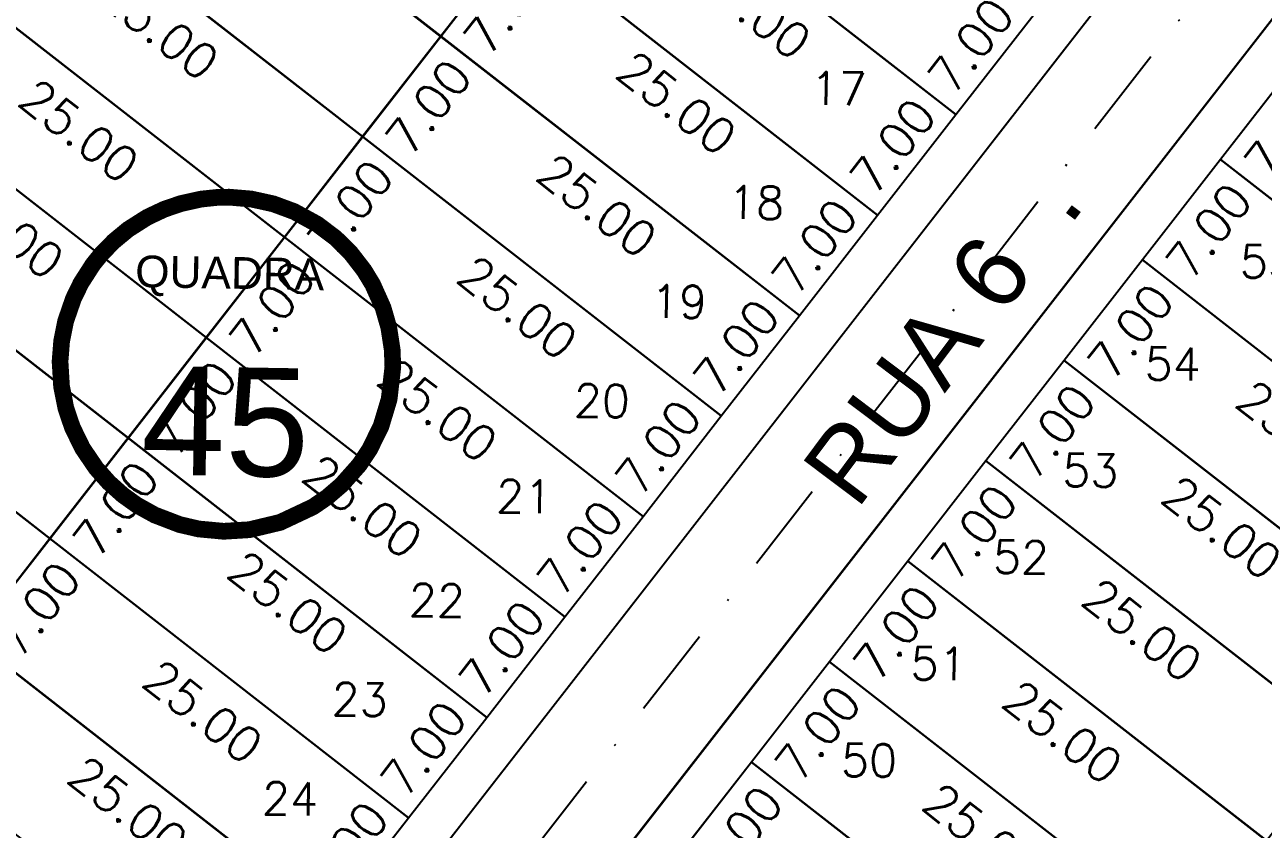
# Model space of a CAD drawing. Header units: millimetres. Extents: x -4430026 to 4783824, y 584 to 9593110.
# Drawn here: x 2536.1 to 2604.3, y 843.5 to 887.7 of the extents above; entities that cross this region are included whole.
import ezdxf
from ezdxf.enums import TextEntityAlignment as Align

# ---------------------------------------------------------------- set-up
doc = ezdxf.new("R2010")
doc.units = ezdxf.units.MM
doc.linetypes.add('CONTINUO', pattern=[0])
doc.linetypes.add('DASHDOT', pattern=[1, 0.5, -0.25, 0, -0.25])
for name, color, linetype in [('Calçada', 1, 'Continuous'), ('Cota', 8, 'Continuous'), ('EIXO DAS VIAS', 252, 'DASHDOT'), ('Lotes', 2, 'Continuous'), ('Nomes de Ruas', 3, 'Continuous'), ('Numero de lotes', 5, 'Continuous'), ('númeraçãoquadras', 4, 'Continuous')]:
    doc.layers.add(name, color=color, linetype=linetype)
doc.styles.add('arcad1', font='romans.shx')
doc.styles.add('ARIAL', font='arial.ttf', dxfattribs={"height": 0.25})
doc.styles.add('ROMANS', font='romans.shx')
doc.styles.add('STYLE1', font='sanss___.ttf')
doc.dimstyles.new('BOLA100', dxfattribs={"dimscale": 0, "dimtxt": 1.9, "dimasz": 0.18, "dimexe": 0.18, "dimexo": 0.063, "dimgap": 0, "dimtad": 1, "dimzin": 4, "dimdsep": 46, "dimtxsty": 'ROMANS', "dimcen": 0.09, "dimse1": 1, "dimse2": 1, "dimsd1": 1, "dimsd2": 1, "dimclrt": 256, "dimaunit": 1, "dimadec": 4, "dimazin": 0, "dimtfac": 1.2, "dimtix": 1, "dimtmove": 2, "dimatfit": 3, "dimfxl": 1, "dimtvp": 2, "dimtolj": 1, "dimtzin": 4, "dimarcsym": 0})

# ---------------------------------------------------------------- blocks, each defined once
blk = doc.blocks.new('*D860')
at = {"layer": 'DEFPOINTS', "color": 0}
for p in [(2576.108, 847.162), (2578.368, 845.403), (2571.808, 841.639)]:
    blk.add_point(p, dxfattribs=at)
at = {"layer": 'Cota', "insert": (2575.468, 843.225), "char_height": 1.9, "attachment_point": 5, "rotation": 52.09358, "style": 'ROMANS'}
blk.add_mtext('\\A1;7.00', dxfattribs=at)
blk = doc.blocks.new('*D861')
at = {"layer": 'DEFPOINTS', "color": 0}
for p in [(2580.409, 852.686), (2582.669, 850.926), (2576.108, 847.162)]:
    blk.add_point(p, dxfattribs=at)
at = {"layer": 'Cota', "insert": (2579.769, 848.748), "char_height": 1.9, "attachment_point": 5, "rotation": 52.09358, "style": 'ROMANS'}
blk.add_mtext('\\A1;7.00', dxfattribs=at)
blk = doc.blocks.new('*D862')
at = {"layer": 'DEFPOINTS', "color": 0}
for p in [(2584.71, 858.209), (2586.969, 856.449), (2580.409, 852.686)]:
    blk.add_point(p, dxfattribs=at)
at = {"layer": 'Cota', "insert": (2584.069, 854.271), "char_height": 1.9, "attachment_point": 5, "rotation": 52.09358, "style": 'ROMANS'}
blk.add_mtext('\\A1;7.00', dxfattribs=at)
blk = doc.blocks.new('*D863')
at = {"layer": 'DEFPOINTS', "color": 0}
for p in [(2589.01, 863.732), (2591.27, 861.972), (2584.71, 858.209)]:
    blk.add_point(p, dxfattribs=at)
at = {"layer": 'Cota', "insert": (2588.37, 859.795), "char_height": 1.9, "attachment_point": 5, "rotation": 52.09358, "style": 'ROMANS'}
blk.add_mtext('\\A1;7.00', dxfattribs=at)
blk = doc.blocks.new('*D864')
at = {"layer": 'DEFPOINTS', "color": 0}
for p in [(2593.311, 869.255), (2595.57, 867.496), (2589.01, 863.732)]:
    blk.add_point(p, dxfattribs=at)
at = {"layer": 'Cota', "insert": (2592.671, 865.318), "char_height": 1.9, "attachment_point": 5, "rotation": 52.09358, "style": 'ROMANS'}
blk.add_mtext('\\A1;7.00', dxfattribs=at)
blk = doc.blocks.new('*D865')
at = {"layer": 'DEFPOINTS', "color": 0}
for p in [(2597.612, 874.778), (2599.871, 873.019), (2593.311, 869.255)]:
    blk.add_point(p, dxfattribs=at)
at = {"layer": 'Cota', "insert": (2596.971, 870.841), "char_height": 1.9, "attachment_point": 5, "rotation": 52.09358, "style": 'ROMANS'}
blk.add_mtext('\\A1;7.00', dxfattribs=at)
blk = doc.blocks.new('*D866')
at = {"layer": 'DEFPOINTS', "color": 0}
for p in [(2601.912, 880.301), (2604.172, 878.542), (2597.612, 874.778)]:
    blk.add_point(p, dxfattribs=at)
at = {"layer": 'Cota', "insert": (2601.272, 876.364), "char_height": 1.9, "attachment_point": 5, "rotation": 52.09358, "style": 'ROMANS'}
blk.add_mtext('\\A1;7.00', dxfattribs=at)
blk = doc.blocks.new('*D867')
at = {"layer": 'DEFPOINTS', "color": 0}
for p in [(2606.213, 885.824), (2608.472, 884.065), (2601.912, 880.301)]:
    blk.add_point(p, dxfattribs=at)
at = {"layer": 'Cota', "insert": (2605.572, 881.887), "char_height": 1.9, "attachment_point": 5, "rotation": 52.09358, "style": 'ROMANS'}
blk.add_mtext('\\A1;7.00', dxfattribs=at)
blk = doc.blocks.new('*D971')
at = {"layer": 'DEFPOINTS', "color": 0}
for p in [(2537.525, 859.462), (2539.746, 857.733), (2533.224, 853.939)]:
    blk.add_point(p, dxfattribs=at)
at = {"layer": 'Cota', "insert": (2536.846, 855.555), "char_height": 1.9, "attachment_point": 5, "rotation": 52.09358, "style": 'ROMANS'}
blk.add_mtext('\\A1;7.00', dxfattribs=at)
blk = doc.blocks.new('*D972')
at = {"layer": 'DEFPOINTS', "color": 0}
for p in [(2541.825, 864.986), (2544.047, 863.256), (2537.525, 859.462)]:
    blk.add_point(p, dxfattribs=at)
at = {"layer": 'Cota', "insert": (2541.147, 861.078), "char_height": 1.9, "attachment_point": 5, "rotation": 52.09358, "style": 'ROMANS'}
blk.add_mtext('\\A1;7.00', dxfattribs=at)
blk = doc.blocks.new('*D973')
at = {"layer": 'DEFPOINTS', "color": 0}
for p in [(2546.126, 870.509), (2548.347, 868.779), (2541.825, 864.986)]:
    blk.add_point(p, dxfattribs=at)
at = {"layer": 'Cota', "insert": (2545.447, 866.601), "char_height": 1.9, "attachment_point": 5, "rotation": 52.09358, "style": 'ROMANS'}
blk.add_mtext('\\A1;7.00', dxfattribs=at)
blk = doc.blocks.new('*D974')
at = {"layer": 'DEFPOINTS', "color": 0}
for p in [(2550.426, 876.032), (2552.648, 874.302), (2546.126, 870.509)]:
    blk.add_point(p, dxfattribs=at)
at = {"layer": 'Cota', "insert": (2549.748, 872.124), "char_height": 1.9, "attachment_point": 5, "rotation": 52.09358, "style": 'ROMANS'}
blk.add_mtext('\\A1;7.00', dxfattribs=at)
blk = doc.blocks.new('*D975')
at = {"layer": 'DEFPOINTS', "color": 0}
for p in [(2554.727, 881.555), (2556.948, 879.825), (2550.426, 876.032)]:
    blk.add_point(p, dxfattribs=at)
at = {"layer": 'Cota', "insert": (2554.049, 877.647), "char_height": 1.9, "attachment_point": 5, "rotation": 52.09358, "style": 'ROMANS'}
blk.add_mtext('\\A1;7.00', dxfattribs=at)
blk = doc.blocks.new('*D976')
at = {"layer": 'DEFPOINTS', "color": 0}
for p in [(2559.028, 887.078), (2561.249, 885.348), (2554.727, 881.555)]:
    blk.add_point(p, dxfattribs=at)
at = {"layer": 'Cota', "insert": (2558.349, 883.17), "char_height": 1.9, "attachment_point": 5, "rotation": 52.09358, "style": 'ROMANS'}
blk.add_mtext('\\A1;7.00', dxfattribs=at)
blk = doc.blocks.new('*D977')
at = {"layer": 'DEFPOINTS', "color": 0}
for p in [(2563.328, 892.601), (2565.55, 890.871), (2559.028, 887.078)]:
    blk.add_point(p, dxfattribs=at)
at = {"layer": 'Cota', "insert": (2562.65, 888.694), "char_height": 1.9, "attachment_point": 5, "rotation": 52.09358, "style": 'ROMANS'}
blk.add_mtext('\\A1;7.00', dxfattribs=at)
blk = doc.blocks.new('*D989')
at = {"layer": 'DEFPOINTS', "color": 0}
for p in [(2556.68, 844.547), (2557.25, 844.103), (2552.949, 838.58)]:
    blk.add_point(p, dxfattribs=at)
at = {"layer": 'Cota', "insert": (2553.78, 842.369), "char_height": 1.9, "attachment_point": 5, "rotation": 52.09358, "style": 'ROMANS'}
blk.add_mtext('\\A1;7.00', dxfattribs=at)
blk = doc.blocks.new('*D990')
at = {"layer": 'DEFPOINTS', "color": 0}
for p in [(2560.981, 850.07), (2561.551, 849.626), (2557.25, 844.103)]:
    blk.add_point(p, dxfattribs=at)
at = {"layer": 'Cota', "insert": (2558.081, 847.892), "char_height": 1.9, "attachment_point": 5, "rotation": 52.09358, "style": 'ROMANS'}
blk.add_mtext('\\A1;7.00', dxfattribs=at)
blk = doc.blocks.new('*D991')
at = {"layer": 'DEFPOINTS', "color": 0}
for p in [(2565.281, 855.593), (2565.851, 855.149), (2561.551, 849.626)]:
    blk.add_point(p, dxfattribs=at)
at = {"layer": 'Cota', "insert": (2562.382, 853.415), "char_height": 1.9, "attachment_point": 5, "rotation": 52.09358, "style": 'ROMANS'}
blk.add_mtext('\\A1;7.00', dxfattribs=at)
blk = doc.blocks.new('*D992')
at = {"layer": 'DEFPOINTS', "color": 0}
for p in [(2569.582, 861.116), (2570.152, 860.672), (2565.851, 855.149)]:
    blk.add_point(p, dxfattribs=at)
at = {"layer": 'Cota', "insert": (2566.682, 858.938), "char_height": 1.9, "attachment_point": 5, "rotation": 52.09358, "style": 'ROMANS'}
blk.add_mtext('\\A1;7.00', dxfattribs=at)
blk = doc.blocks.new('*D993')
at = {"layer": 'DEFPOINTS', "color": 0}
for p in [(2573.883, 866.639), (2574.452, 866.196), (2570.152, 860.672)]:
    blk.add_point(p, dxfattribs=at)
at = {"layer": 'Cota', "insert": (2570.983, 864.461), "char_height": 1.9, "attachment_point": 5, "rotation": 52.09358, "style": 'ROMANS'}
blk.add_mtext('\\A1;7.00', dxfattribs=at)
blk = doc.blocks.new('*D994')
at = {"layer": 'DEFPOINTS', "color": 0}
for p in [(2578.183, 872.162), (2578.753, 871.719), (2574.452, 866.196)]:
    blk.add_point(p, dxfattribs=at)
at = {"layer": 'Cota', "insert": (2575.283, 869.984), "char_height": 1.9, "attachment_point": 5, "rotation": 52.09358, "style": 'ROMANS'}
blk.add_mtext('\\A1;7.00', dxfattribs=at)
blk = doc.blocks.new('*D995')
at = {"layer": 'DEFPOINTS', "color": 0}
for p in [(2582.484, 877.685), (2583.054, 877.242), (2578.753, 871.719)]:
    blk.add_point(p, dxfattribs=at)
at = {"layer": 'Cota', "insert": (2579.584, 875.508), "char_height": 1.9, "attachment_point": 5, "rotation": 52.09358, "style": 'ROMANS'}
blk.add_mtext('\\A1;7.00', dxfattribs=at)
blk = doc.blocks.new('*D996')
at = {"layer": 'DEFPOINTS', "color": 0}
for p in [(2586.785, 883.209), (2587.354, 882.765), (2583.054, 877.242)]:
    blk.add_point(p, dxfattribs=at)
at = {"layer": 'Cota', "insert": (2583.885, 881.031), "char_height": 1.9, "attachment_point": 5, "rotation": 52.09358, "style": 'ROMANS'}
blk.add_mtext('\\A1;7.00', dxfattribs=at)
blk = doc.blocks.new('*D1019')
at = {"layer": 'DEFPOINTS', "color": 0}
for p in [(2591.085, 888.732), (2591.655, 888.288), (2587.354, 882.765)]:
    blk.add_point(p, dxfattribs=at)
at = {"layer": 'Cota', "insert": (2588.185, 886.554), "char_height": 1.9, "attachment_point": 5, "rotation": 52.09358, "style": 'ROMANS'}
blk.add_mtext('\\A1;7.00', dxfattribs=at)
blk = doc.blocks.new('*D3723')
at = {"layer": 'DEFPOINTS', "color": 0}
for p in [(2528.923, 848.416), (2548.649, 833.057), (2546.574, 830.393)]:
    blk.add_point(p, dxfattribs=at)
at = {"layer": 'Cota', "insert": (2537.295, 838.822), "char_height": 1.9, "attachment_point": 5, "rotation": 322.09358, "style": 'ROMANS'}
blk.add_mtext('\\A1;25.00', dxfattribs=at)
blk = doc.blocks.new('*D3728')
at = {"layer": 'DEFPOINTS', "color": 0}
for p in [(2533.224, 853.939), (2552.949, 838.58), (2551.107, 836.213)]:
    blk.add_point(p, dxfattribs=at)
at = {"layer": 'Cota', "insert": (2541.828, 844.643), "char_height": 1.9, "attachment_point": 5, "rotation": 322.09358, "style": 'ROMANS'}
blk.add_mtext('\\A1;25.00', dxfattribs=at)
blk = doc.blocks.new('*D3735')
at = {"layer": 'DEFPOINTS', "color": 0}
for p in [(2517.799, 874.822), (2537.525, 859.462), (2535.501, 856.864)]:
    blk.add_point(p, dxfattribs=at)
at = {"layer": 'Cota', "insert": (2526.222, 865.293), "char_height": 1.9, "attachment_point": 5, "rotation": 322.09358, "style": 'ROMANS'}
blk.add_mtext('\\A1;25.00', dxfattribs=at)
blk = doc.blocks.new('*D3736')
at = {"layer": 'DEFPOINTS', "color": 0}
for p in [(2537.525, 859.462), (2557.25, 844.103), (2555.227, 841.505)]:
    blk.add_point(p, dxfattribs=at)
at = {"layer": 'Cota', "insert": (2545.948, 849.934), "char_height": 1.9, "attachment_point": 5, "rotation": 322.09358, "style": 'ROMANS'}
blk.add_mtext('\\A1;25.00', dxfattribs=at)
blk = doc.blocks.new('*D3741')
at = {"layer": 'DEFPOINTS', "color": 0}
for p in [(2522.1, 880.345), (2541.825, 864.986), (2540.171, 862.861)]:
    blk.add_point(p, dxfattribs=at)
at = {"layer": 'Cota', "insert": (2530.892, 871.29), "char_height": 1.9, "attachment_point": 5, "rotation": 322.09358, "style": 'ROMANS'}
blk.add_mtext('\\A1;25.00', dxfattribs=at)
blk = doc.blocks.new('*D3742')
at = {"layer": 'DEFPOINTS', "color": 0}
for p in [(2541.825, 864.986), (2561.551, 849.626), (2559.896, 847.502)]:
    blk.add_point(p, dxfattribs=at)
at = {"layer": 'Cota', "insert": (2550.617, 855.931), "char_height": 1.9, "attachment_point": 5, "rotation": 322.09358, "style": 'ROMANS'}
blk.add_mtext('\\A1;25.00', dxfattribs=at)
blk = doc.blocks.new('*D3747')
at = {"layer": 'DEFPOINTS', "color": 0}
for p in [(2526.4, 885.868), (2546.126, 870.509), (2544.291, 868.152)]:
    blk.add_point(p, dxfattribs=at)
at = {"layer": 'Cota', "insert": (2535.012, 876.582), "char_height": 1.9, "attachment_point": 5, "rotation": 322.09358, "style": 'ROMANS'}
blk.add_mtext('\\A1;25.00', dxfattribs=at)
blk = doc.blocks.new('*D3748')
at = {"layer": 'DEFPOINTS', "color": 0}
for p in [(2546.126, 870.509), (2565.851, 855.149), (2564.016, 852.793)]:
    blk.add_point(p, dxfattribs=at)
at = {"layer": 'Cota', "insert": (2554.737, 861.222), "char_height": 1.9, "attachment_point": 5, "rotation": 322.09358, "style": 'ROMANS'}
blk.add_mtext('\\A1;25.00', dxfattribs=at)
blk = doc.blocks.new('*D3749')
at = {"layer": 'DEFPOINTS', "color": 0}
for p in [(2576.108, 847.162), (2595.834, 831.803), (2593.999, 829.447)]:
    blk.add_point(p, dxfattribs=at)
at = {"layer": 'Cota', "insert": (2584.72, 837.876), "char_height": 1.9, "attachment_point": 5, "rotation": 322.09358, "style": 'ROMANS'}
blk.add_mtext('\\A1;25.00', dxfattribs=at)
blk = doc.blocks.new('*D3753')
at = {"layer": 'DEFPOINTS', "color": 0}
for p in [(2530.701, 891.391), (2550.426, 876.032), (2548.411, 873.444)]:
    blk.add_point(p, dxfattribs=at)
at = {"layer": 'Cota', "insert": (2539.132, 881.873), "char_height": 1.9, "attachment_point": 5, "rotation": 322.09358, "style": 'ROMANS'}
blk.add_mtext('\\A1;25.00', dxfattribs=at)
blk = doc.blocks.new('*D3754')
at = {"layer": 'DEFPOINTS', "color": 0}
for p in [(2550.426, 876.032), (2570.152, 860.672), (2568.137, 858.084)]:
    blk.add_point(p, dxfattribs=at)
at = {"layer": 'Cota', "insert": (2558.858, 866.514), "char_height": 1.9, "attachment_point": 5, "rotation": 322.09358, "style": 'ROMANS'}
blk.add_mtext('\\A1;25.00', dxfattribs=at)
blk = doc.blocks.new('*D3755')
at = {"layer": 'DEFPOINTS', "color": 0}
for p in [(2580.409, 852.686), (2600.134, 837.326), (2598.119, 834.738)]:
    blk.add_point(p, dxfattribs=at)
at = {"layer": 'Cota', "insert": (2588.84, 843.167), "char_height": 1.9, "attachment_point": 5, "rotation": 322.09358, "style": 'ROMANS'}
blk.add_mtext('\\A1;25.00', dxfattribs=at)
blk = doc.blocks.new('*D3759')
at = {"layer": 'DEFPOINTS', "color": 0}
for p in [(2535.002, 896.914), (2554.727, 881.555), (2552.806, 879.088)]:
    blk.add_point(p, dxfattribs=at)
at = {"layer": 'Cota', "insert": (2543.527, 887.517), "char_height": 1.9, "attachment_point": 5, "rotation": 322.09358, "style": 'ROMANS'}
blk.add_mtext('\\A1;25.00', dxfattribs=at)
blk = doc.blocks.new('*D3760')
at = {"layer": 'DEFPOINTS', "color": 0}
for p in [(2554.727, 881.555), (2574.452, 866.196), (2572.532, 863.729)]:
    blk.add_point(p, dxfattribs=at)
at = {"layer": 'Cota', "insert": (2563.252, 872.158), "char_height": 1.9, "attachment_point": 5, "rotation": 322.09358, "style": 'ROMANS'}
blk.add_mtext('\\A1;25.00', dxfattribs=at)
blk = doc.blocks.new('*D3761')
at = {"layer": 'DEFPOINTS', "color": 0}
for p in [(2584.71, 858.209), (2604.435, 842.849), (2602.514, 840.382)]:
    blk.add_point(p, dxfattribs=at)
at = {"layer": 'Cota', "insert": (2593.235, 848.812), "char_height": 1.9, "attachment_point": 5, "rotation": 322.09358, "style": 'ROMANS'}
blk.add_mtext('\\A1;25.00', dxfattribs=at)
blk = doc.blocks.new('*D3768')
at = {"layer": 'DEFPOINTS', "color": 0}
for p in [(2539.302, 902.437), (2559.028, 887.078), (2557.174, 884.698)]:
    blk.add_point(p, dxfattribs=at)
at = {"layer": 'Cota', "insert": (2547.895, 893.127), "char_height": 1.9, "attachment_point": 5, "rotation": 322.09358, "style": 'ROMANS'}
blk.add_mtext('\\A1;25.00', dxfattribs=at)
blk = doc.blocks.new('*D3769')
at = {"layer": 'DEFPOINTS', "color": 0}
for p in [(2559.028, 887.078), (2578.753, 871.719), (2576.899, 869.338)]:
    blk.add_point(p, dxfattribs=at)
at = {"layer": 'Cota', "insert": (2567.62, 877.767), "char_height": 1.9, "attachment_point": 5, "rotation": 322.09358, "style": 'ROMANS'}
blk.add_mtext('\\A1;25.00', dxfattribs=at)
blk = doc.blocks.new('*D3770')
at = {"layer": 'DEFPOINTS', "color": 0}
for p in [(2589.01, 863.732), (2608.736, 848.372), (2606.882, 845.992)]:
    blk.add_point(p, dxfattribs=at)
at = {"layer": 'Cota', "insert": (2597.603, 854.421), "char_height": 1.9, "attachment_point": 5, "rotation": 322.09358, "style": 'ROMANS'}
blk.add_mtext('\\A1;25.00', dxfattribs=at)
blk = doc.blocks.new('*D3776')
at = {"layer": 'DEFPOINTS', "color": 0}
for p in [(2563.328, 892.601), (2583.054, 877.242), (2581.285, 874.971)]:
    blk.add_point(p, dxfattribs=at)
at = {"layer": 'Cota', "insert": (2572.006, 883.4), "char_height": 1.9, "attachment_point": 5, "rotation": 322.09358, "style": 'ROMANS'}
blk.add_mtext('\\A1;25.00', dxfattribs=at)
blk = doc.blocks.new('*D3777')
at = {"layer": 'DEFPOINTS', "color": 0}
for p in [(2593.311, 869.255), (2613.036, 853.896), (2611.268, 851.624)]:
    blk.add_point(p, dxfattribs=at)
at = {"layer": 'Cota', "insert": (2601.989, 860.054), "char_height": 1.9, "attachment_point": 5, "rotation": 322.09358, "style": 'ROMANS'}
blk.add_mtext('\\A1;25.00', dxfattribs=at)
blk = doc.blocks.new('*D3786')
at = {"layer": 'DEFPOINTS', "color": 0}
for p in [(2567.629, 898.124), (2587.354, 882.765), (2585.379, 880.228)]:
    blk.add_point(p, dxfattribs=at)
at = {"layer": 'Cota', "insert": (2576.1, 888.657), "char_height": 1.9, "attachment_point": 5, "rotation": 322.09358, "style": 'ROMANS'}
blk.add_mtext('\\A1;25.00', dxfattribs=at)
blk = doc.blocks.new('*D3787')
at = {"layer": 'DEFPOINTS', "color": 0}
for p in [(2597.612, 874.778), (2617.337, 859.419), (2615.361, 856.881)]:
    blk.add_point(p, dxfattribs=at)
at = {"layer": 'Cota', "insert": (2606.082, 865.311), "char_height": 1.9, "attachment_point": 5, "rotation": 322.09358, "style": 'ROMANS'}
blk.add_mtext('\\A1;25.00', dxfattribs=at)
blk = doc.blocks.new('*D3794')
at = {"layer": 'DEFPOINTS', "color": 0}
for p in [(2571.93, 903.647), (2591.655, 888.288), (2589.862, 885.985)]:
    blk.add_point(p, dxfattribs=at)
at = {"layer": 'Cota', "insert": (2580.583, 894.415), "char_height": 1.9, "attachment_point": 5, "rotation": 322.09358, "style": 'ROMANS'}
blk.add_mtext('\\A1;25.00', dxfattribs=at)
blk = doc.blocks.new('*D3795')
at = {"layer": 'DEFPOINTS', "color": 0}
for p in [(2601.912, 880.301), (2621.638, 864.942), (2619.845, 862.639)]:
    blk.add_point(p, dxfattribs=at)
at = {"layer": 'Cota', "insert": (2610.566, 871.068), "char_height": 1.9, "attachment_point": 5, "rotation": 322.09358, "style": 'ROMANS'}
blk.add_mtext('\\A1;25.00', dxfattribs=at)
blk = doc.blocks.new('NUM_quadra')
at = {"color": 6, "const_width": 0.02}
blk.add_lwpolyline([(-0.0134, 0.1996), (-0.034, 0.1971), (-0.0579, 0.1914), (-0.0779, 0.1842), (-0.0981, 0.1743), (-0.1208, 0.1594), (-0.1377, 0.145), (-0.1521, 0.1299), (-0.1625, 0.1166), (-0.1764, 0.0942), (-0.1852, 0.0754), (-0.1941, 0.0483), (-0.1985, 0.0243), (-0.2, 0), (-0.1977, -0.0299), (-0.1921, -0.0556), (-0.1839, -0.0786), (-0.1713, -0.1033), (-0.1546, -0.1269), (-0.1389, -0.1439), (-0.1219, -0.1586), (-0.1046, -0.1705), (-0.0831, -0.1819), (-0.0531, -0.1928), (-0.0302, -0.1977), (0, -0.2), (0.0309, -0.1976), (0.0677, -0.1882), (0.1069, -0.169), (0.124, -0.1569), (0.1407, -0.1421), (0.1614, -0.1181), (0.1737, -0.0992), (0.187, -0.071), (0.1962, -0.0386), (0.2, 0), (0.1989, 0.0205), (0.1943, 0.0473), (0.1871, 0.0707), (0.1741, 0.0984), (0.1635, 0.1151), (0.1472, 0.1354), (0.1285, 0.1533), (0.1063, 0.1694), (0.0782, 0.1841), (0.0533, 0.1928), (0.0267, 0.1982), (0, 0.2)], close=True, dxfattribs=at)
blk.add_circle((0, 0), 0.2)
at = {"color": 3, "insert": (-0.1114, 0.1285), "char_height": 0.038, "width": 0.2663, "attachment_point": 1, "style": 'STYLE1'}
blk.add_mtext('\\fArial|b0|i0|c0|p34;QUADRA', dxfattribs=at)
at = {"color": 3, "style": 'STYLE1'}
blk.add_attdef('00', text='', height=0.13, dxfattribs=at).set_placement((0, -0.1335), align=Align.CENTER)

msp = doc.modelspace()

# ---------------------------------------------------------------- linework, layer by layer
at = {"layer": 'Calçada', "lineweight": -3}
for p, q in [((2498.707, 764.849), (2651.071, 960.525)), ((2498.707, 764.849), (2651.071, 960.525)), ((2657.384, 955.61), (2505.019, 759.934)), ((2657.384, 955.61), (2505.019, 759.934))]:
    msp.add_line(p, q, dxfattribs=at)
for points in [[(2651.071, 960.525, 0.414214), (2650.024, 968.945), (2618.463, 993.52, 0.00577), (2615.964, 995.42, 0.40747), (2607.654, 994.288), (2455.311, 798.64, 0.414214), (2456.359, 790.219), (2490.286, 763.801, 0.414214), (2498.707, 764.849)], [(2651.071, 960.525, 0.414214), (2650.024, 968.945), (2618.463, 993.52, 0.00577), (2615.964, 995.42, 0.40747), (2607.654, 994.288), (2455.311, 798.64, 0.414214), (2456.359, 790.219), (2490.286, 763.801, 0.414214), (2498.707, 764.849)], [(2699.732, 930.24), (2665.804, 956.658, 0.414214), (2657.384, 955.61), (2505.019, 759.934, 0.414214), (2506.067, 751.514), (2511.577, 747.224, 0.162331), (2515.155, 745.959), (2560.176, 745.153, 0.236013), (2565.018, 747.466), (2700.779, 921.819, 0.414214)], [(2699.732, 930.24), (2665.804, 956.658, 0.414214), (2657.384, 955.61), (2505.019, 759.934, 0.414214), (2506.067, 751.514), (2511.577, 747.224, 0.162331), (2515.155, 745.959), (2560.176, 745.153, 0.236013), (2565.018, 747.466), (2700.779, 921.819, 0.414214)]]:
    msp.add_lwpolyline(points, format="xyb", close=True, dxfattribs=at)
at = {"layer": 'EIXO DAS VIAS', "ltscale": 10}
msp.add_line((2495.719, 754.502, 103.708), (2660.371, 965.958, 103.708), dxfattribs=at)
at = {"layer": 'Lotes', "lineweight": -3}
for p, q in [((2474.859, 778.983), (2627.838, 975.448)), ((2587.354, 882.765), (2547.904, 913.484)), ((2583.054, 877.242), (2543.603, 907.96)), ((2578.753, 871.719), (2539.302, 902.437)), ((2574.452, 866.196), (2535.002, 896.914)), ((2570.152, 860.672), (2530.701, 891.391)), ((2565.851, 855.149), (2526.4, 885.868)), ((2561.551, 849.626), (2522.1, 880.345)), ((2641.363, 849.582), (2601.912, 880.301)), ((2557.25, 844.103), (2517.799, 874.822)), ((2637.062, 844.059), (2597.612, 874.778)), ((2552.949, 838.58), (2513.499, 869.299)), ((2632.762, 838.536), (2593.311, 869.255)), ((2628.461, 833.013), (2589.01, 863.732)), ((2624.16, 827.49), (2584.71, 858.209)), ((2619.86, 821.967), (2580.409, 852.686)), ((2615.559, 816.444), (2576.108, 847.162))]:
    msp.add_line(p, q, dxfattribs=at)
at = {"layer": 'Lotes', "linetype": 'CONTINUO', "lineweight": -3}
for p, q in [((2559.028, 887.078), (2539.302, 902.437)), ((2539.302, 902.437), (2559.028, 887.078)), ((2587.354, 882.765), (2567.629, 898.124)), ((2567.629, 898.124), (2587.354, 882.765)), ((2554.727, 881.555), (2535.002, 896.914)), ((2535.002, 896.914), (2554.727, 881.555)), ((2563.328, 892.601), (2559.028, 887.078)), ((2559.028, 887.078), (2563.328, 892.601)), ((2583.054, 877.242), (2563.328, 892.601)), ((2563.328, 892.601), (2583.054, 877.242)), ((2550.426, 876.032), (2530.701, 891.391)), ((2530.701, 891.391), (2550.426, 876.032)), ((2587.354, 882.765), (2591.655, 888.288)), ((2559.028, 887.078), (2554.727, 881.555)), ((2554.727, 881.555), (2559.028, 887.078)), ((2578.753, 871.719), (2559.028, 887.078)), ((2559.028, 887.078), (2578.753, 871.719)), ((2546.126, 870.509), (2526.4, 885.868)), ((2526.4, 885.868), (2546.126, 870.509)), ((2606.213, 885.824), (2601.912, 880.301)), ((2583.054, 877.242), (2587.354, 882.765)), ((2554.727, 881.555), (2550.426, 876.032)), ((2550.426, 876.032), (2554.727, 881.555)), ((2574.452, 866.196), (2554.727, 881.555)), ((2554.727, 881.555), (2574.452, 866.196)), ((2541.825, 864.986), (2522.1, 880.345)), ((2522.1, 880.345), (2541.825, 864.986)), ((2601.912, 880.301), (2597.612, 874.778)), ((2621.638, 864.942), (2601.912, 880.301)), ((2601.912, 880.301), (2621.638, 864.942)), ((2578.753, 871.719), (2583.054, 877.242)), ((2550.426, 876.032), (2546.126, 870.509)), ((2546.126, 870.509), (2550.426, 876.032)), ((2570.152, 860.672), (2550.426, 876.032)), ((2550.426, 876.032), (2570.152, 860.672)), ((2537.525, 859.462), (2517.799, 874.822)), ((2517.799, 874.822), (2537.525, 859.462)), ((2597.612, 874.778), (2593.311, 869.255)), ((2617.337, 859.419), (2597.612, 874.778)), ((2597.612, 874.778), (2617.337, 859.419)), ((2574.452, 866.196), (2578.753, 871.719)), ((2546.126, 870.509), (2541.825, 864.986)), ((2541.825, 864.986), (2546.126, 870.509)), ((2565.851, 855.149), (2546.126, 870.509)), ((2546.126, 870.509), (2565.851, 855.149)), ((2593.311, 869.255), (2589.01, 863.732)), ((2613.036, 853.896), (2593.311, 869.255)), ((2593.311, 869.255), (2613.036, 853.896)), ((2570.152, 860.672), (2574.452, 866.196)), ((2541.825, 864.986), (2537.525, 859.462)), ((2537.525, 859.462), (2541.825, 864.986)), ((2561.551, 849.626), (2541.825, 864.986)), ((2541.825, 864.986), (2561.551, 849.626)), ((2589.01, 863.732), (2584.71, 858.209)), ((2608.736, 848.372), (2589.01, 863.732)), ((2589.01, 863.732), (2608.736, 848.372)), ((2565.851, 855.149), (2570.152, 860.672)), ((2537.525, 859.462), (2533.224, 853.939)), ((2533.224, 853.939), (2537.525, 859.462)), ((2557.25, 844.103), (2537.525, 859.462)), ((2537.525, 859.462), (2557.25, 844.103)), ((2584.71, 858.209), (2580.409, 852.686)), ((2604.435, 842.849), (2584.71, 858.209)), ((2584.71, 858.209), (2604.435, 842.849)), ((2561.551, 849.626), (2565.851, 855.149)), ((2552.949, 838.58), (2533.224, 853.939)), ((2533.224, 853.939), (2552.949, 838.58)), ((2580.409, 852.686), (2576.108, 847.162)), ((2600.134, 837.326), (2580.409, 852.686)), ((2580.409, 852.686), (2600.134, 837.326)), ((2557.25, 844.103), (2561.551, 849.626)), ((2576.108, 847.162), (2571.808, 841.639)), ((2595.834, 831.803), (2576.108, 847.162)), ((2576.108, 847.162), (2595.834, 831.803)), ((2552.949, 838.58), (2557.25, 844.103))]:
    msp.add_line(p, q, dxfattribs=at)
at = {"layer": 'Lotes'}
for points in [[(2543.603, 907.96), (2539.302, 902.437), (2559.028, 887.078), (2563.328, 892.601)], [(2571.93, 903.647), (2567.629, 898.124), (2587.354, 882.765), (2591.655, 888.288)], [(2539.302, 902.437), (2535.002, 896.914), (2554.727, 881.555), (2559.028, 887.078)], [(2567.629, 898.124), (2563.328, 892.601), (2583.054, 877.242), (2587.354, 882.765)], [(2535.002, 896.914), (2530.701, 891.391), (2550.426, 876.032), (2554.727, 881.555)], [(2563.328, 892.601), (2559.028, 887.078), (2578.753, 871.719), (2583.054, 877.242)], [(2530.701, 891.391), (2526.4, 885.868), (2546.126, 870.509), (2550.426, 876.032)], [(2559.028, 887.078), (2554.727, 881.555), (2574.452, 866.196), (2578.753, 871.719)], [(2526.4, 885.868), (2522.1, 880.345), (2541.825, 864.986), (2546.126, 870.509)], [(2606.213, 885.824), (2601.912, 880.301), (2621.638, 864.942), (2625.938, 870.465)], [(2554.727, 881.555), (2550.426, 876.032), (2570.152, 860.672), (2574.452, 866.196)], [(2522.1, 880.345), (2517.799, 874.822), (2537.525, 859.462), (2541.825, 864.986)], [(2601.912, 880.301), (2597.612, 874.778), (2617.337, 859.419), (2621.638, 864.942)], [(2550.426, 876.032), (2546.126, 870.509), (2565.851, 855.149), (2570.152, 860.672)], [(2517.799, 874.822), (2513.499, 869.299), (2533.224, 853.939), (2537.525, 859.462)], [(2597.612, 874.778), (2593.311, 869.255), (2613.036, 853.896), (2617.337, 859.419)], [(2546.126, 870.509), (2541.825, 864.986), (2561.551, 849.626), (2565.851, 855.149)], [(2593.311, 869.255), (2589.01, 863.732), (2608.736, 848.372), (2613.036, 853.896)], [(2541.825, 864.986), (2537.525, 859.462), (2557.25, 844.103), (2561.551, 849.626)], [(2589.01, 863.732), (2584.71, 858.209), (2604.435, 842.849), (2608.736, 848.372)], [(2537.525, 859.462), (2533.224, 853.939), (2552.949, 838.58), (2557.25, 844.103)], [(2584.71, 858.209), (2580.409, 852.686), (2600.134, 837.326), (2604.435, 842.849)], [(2533.224, 853.939), (2528.923, 848.416), (2548.649, 833.057), (2552.949, 838.58)], [(2580.409, 852.686), (2576.108, 847.162), (2595.834, 831.803), (2600.134, 837.326)], [(2576.108, 847.162), (2571.808, 841.639), (2591.533, 826.28), (2595.834, 831.803)]]:
    msp.add_lwpolyline(points, close=True, dxfattribs=at)

# ---------------------------------------------------------------- block references
at = {"layer": 'númeraçãoquadras', "linetype": 'ByBlock', "extrusion": (0.084411, -0.001453, 0.99643)}
ref = msp.add_blockref('NUM_quadra', (912.753, -2514.045, 317.83), dxfattribs=dict(at, xscale=45.93175888075766, yscale=45.93175888024863, zscale=45.93175853019476, rotation=270.0385460294471))
ref.add_attrib('00', '45', dxfattribs={"layer": '0', "color": 3, "extrusion": (0.084411, -0.001453, 0.99643), "height": 5.9711, "rotation": 270.03855, "style": 'STYLE1'}).set_placement((906.622, -2514.049, 317.83), align=Align.CENTER)

# ---------------------------------------------------------------- texts
at = {"layer": 'Nomes de Ruas', "extrusion": (-0.066244, -0.055846, 0.996239), "style": 'ARIAL'}
msp.add_text('RUA 6  .', height=4, rotation=102.96746, dxfattribs=at).set_placement((1001.585, 2529.759, -213.911), align=Align.MIDDLE_CENTER)
at = {"layer": 'Numero de lotes', "style": 'arcad1'}
for s, p in [('17', (2580.911, 884.198, 103.708)), ('18', (2576.374, 877.927, 103.708)), ('55', (2604.524, 874.684, 103.708)), ('19', (2572.129, 872.48, 103.708)), ('54', (2599.286, 869.061, 103.708)), ('20', (2567.884, 867.032, 103.708)), ('53', (2594.757, 863.204, 103.708)), ('21', (2563.614, 861.773, 103.708)), ('52', (2590.939, 858.439, 103.708)), ('22', (2558.812, 856.059, 103.708)), ('51', (2586.41, 852.582, 103.708)), ('23', (2554.567, 850.612, 103.708)), ('50', (2582.582, 847.265, 103.708)), ('24', (2550.736, 845.156, 103.708))]:
    msp.add_text(s, height=1.8, rotation=358.97539, dxfattribs=at).set_placement(p, align=Align.MIDDLE_CENTER)

# ---------------------------------------------------------------- dimensions: what is measured, and where the dimension line sits
at = {"layer": 'Cota'}
for base, p1, p2, angle, picture, middle in [((2589.862, 885.985), (2571.93, 903.647), (2591.655, 888.288), 142.09358, '*D3794', (2580.583, 894.415)), ((2557.174, 884.698), (2539.302, 902.437), (2559.028, 887.078), 142.09358, '*D3768', (2547.895, 893.127)), ((2585.379, 880.228), (2567.629, 898.124), (2587.354, 882.765), 142.09358, '*D3786', (2576.1, 888.657)), ((2552.806, 879.088), (2535.002, 896.914), (2554.727, 881.555), 142.09358, '*D3759', (2543.527, 887.517)), ((2565.55, 890.871), (2559.028, 887.078), (2563.328, 892.601), 232.09358, '*D977', (2562.65, 888.694)), ((2581.285, 874.971), (2563.328, 892.601), (2583.054, 877.242), 142.09358, '*D3776', (2572.006, 883.4)), ((2548.411, 873.444), (2530.701, 891.391), (2550.426, 876.032), 142.09358, '*D3753', (2539.132, 881.873)), ((2591.085, 888.732), (2587.354, 882.765), (2591.655, 888.288), 232.09358, '*D1019', (2588.185, 886.554)), ((2561.249, 885.348), (2554.727, 881.555), (2559.028, 887.078), 232.09358, '*D976', (2558.349, 883.17)), ((2576.899, 869.338), (2559.028, 887.078), (2578.753, 871.719), 142.09358, '*D3769', (2567.62, 877.767)), ((2544.291, 868.152), (2526.4, 885.868), (2546.126, 870.509), 142.09358, '*D3747', (2535.012, 876.582)), ((2608.472, 884.065), (2601.912, 880.301), (2606.213, 885.824), 232.09358, '*D867', (2605.572, 881.887)), ((2586.785, 883.209), (2583.054, 877.242), (2587.354, 882.765), 232.09358, '*D996', (2583.885, 881.031)), ((2556.948, 879.825), (2550.426, 876.032), (2554.727, 881.555), 232.09358, '*D975', (2554.049, 877.647)), ((2572.532, 863.729), (2554.727, 881.555), (2574.452, 866.196), 142.09358, '*D3760', (2563.252, 872.158)), ((2540.171, 862.861), (2522.1, 880.345), (2541.825, 864.986), 142.09358, '*D3741', (2530.892, 871.29)), ((2604.172, 878.542), (2597.612, 874.778), (2601.912, 880.301), 232.09358, '*D866', (2601.272, 876.364)), ((2619.845, 862.639), (2601.912, 880.301), (2621.638, 864.942), 142.09358, '*D3795', (2610.566, 871.068)), ((2582.484, 877.685), (2578.753, 871.719), (2583.054, 877.242), 232.09358, '*D995', (2579.584, 875.508)), ((2552.648, 874.302), (2546.126, 870.509), (2550.426, 876.032), 232.09358, '*D974', (2549.748, 872.124)), ((2568.137, 858.084), (2550.426, 876.032), (2570.152, 860.672), 142.09358, '*D3754', (2558.858, 866.514)), ((2535.501, 856.864), (2517.799, 874.822), (2537.525, 859.462), 142.09358, '*D3735', (2526.222, 865.293)), ((2599.871, 873.019), (2593.311, 869.255), (2597.612, 874.778), 232.09358, '*D865', (2596.971, 870.841)), ((2615.361, 856.881), (2597.612, 874.778), (2617.337, 859.419), 142.09358, '*D3787', (2606.082, 865.311)), ((2578.183, 872.162), (2574.452, 866.196), (2578.753, 871.719), 232.09358, '*D994', (2575.283, 869.984)), ((2548.347, 868.779), (2541.825, 864.986), (2546.126, 870.509), 232.09358, '*D973', (2545.447, 866.601)), ((2564.016, 852.793), (2546.126, 870.509), (2565.851, 855.149), 142.09358, '*D3748', (2554.737, 861.222)), ((2595.57, 867.496), (2589.01, 863.732), (2593.311, 869.255), 232.09358, '*D864', (2592.671, 865.318)), ((2611.268, 851.624), (2593.311, 869.255), (2613.036, 853.896), 142.09358, '*D3777', (2601.989, 860.054)), ((2573.883, 866.639), (2570.152, 860.672), (2574.452, 866.196), 232.09358, '*D993', (2570.983, 864.461)), ((2544.047, 863.256), (2537.525, 859.462), (2541.825, 864.986), 232.09358, '*D972', (2541.147, 861.078)), ((2559.896, 847.502), (2541.825, 864.986), (2561.551, 849.626), 142.09358, '*D3742', (2550.617, 855.931)), ((2591.27, 861.972), (2584.71, 858.209), (2589.01, 863.732), 232.09358, '*D863', (2588.37, 859.795)), ((2606.882, 845.992), (2589.01, 863.732), (2608.736, 848.372), 142.09358, '*D3770', (2597.603, 854.421)), ((2569.582, 861.116), (2565.851, 855.149), (2570.152, 860.672), 232.09358, '*D992', (2566.682, 858.938)), ((2539.746, 857.733), (2533.224, 853.939), (2537.525, 859.462), 232.09358, '*D971', (2536.846, 855.555)), ((2555.227, 841.505), (2537.525, 859.462), (2557.25, 844.103), 142.09358, '*D3736', (2545.948, 849.934)), ((2586.969, 856.449), (2580.409, 852.686), (2584.71, 858.209), 232.09358, '*D862', (2584.069, 854.271)), ((2602.514, 840.382), (2584.71, 858.209), (2604.435, 842.849), 142.09358, '*D3761', (2593.235, 848.812)), ((2565.281, 855.593), (2561.551, 849.626), (2565.851, 855.149), 232.09358, '*D991', (2562.382, 853.415)), ((2551.107, 836.213), (2533.224, 853.939), (2552.949, 838.58), 142.09358, '*D3728', (2541.828, 844.643)), ((2582.669, 850.926), (2576.108, 847.162), (2580.409, 852.686), 232.09358, '*D861', (2579.769, 848.748)), ((2598.119, 834.738), (2580.409, 852.686), (2600.134, 837.326), 142.09358, '*D3755', (2588.84, 843.167)), ((2560.981, 850.07), (2557.25, 844.103), (2561.551, 849.626), 232.09358, '*D990', (2558.081, 847.892)), ((2546.574, 830.393), (2528.923, 848.416), (2548.649, 833.057), 142.09358, '*D3723', (2537.295, 838.822)), ((2578.368, 845.403), (2571.808, 841.639), (2576.108, 847.162), 232.09358, '*D860', (2575.468, 843.225)), ((2593.999, 829.447), (2576.108, 847.162), (2595.834, 831.803), 142.09358, '*D3749', (2584.72, 837.876)), ((2556.68, 844.547), (2552.949, 838.58), (2557.25, 844.103), 232.09358, '*D989', (2553.78, 842.369))]:
    dim = msp.add_linear_dim(base=base, p1=p1, p2=p2, angle=angle, dimstyle='BOLA100', override={"dimscale": 1}, dxfattribs=at)
    dim.commit()
    dim.dimension.update_dxf_attribs({"geometry": picture, "text_midpoint": middle})

doc.saveas('drawing.dxf')
